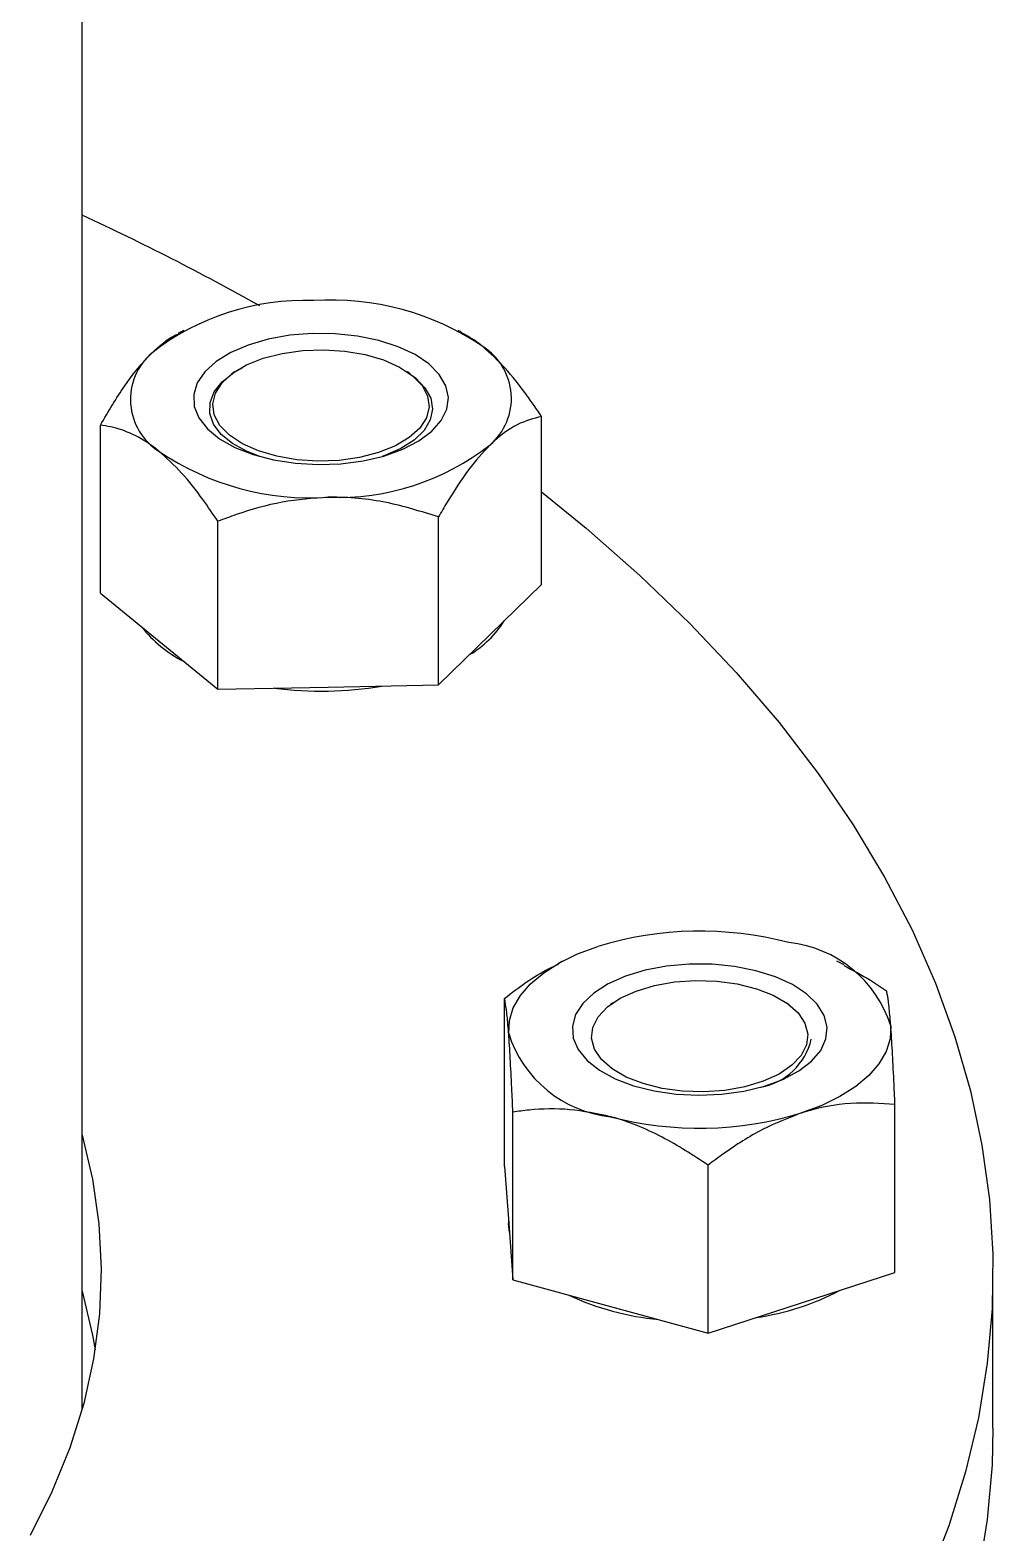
# Model space of a CAD drawing. Header units: inches. Extents: x 0.9 to 28, y -4.2 to 11.7.
# Drawn here: x 2.7886 to 2.823, y 1.9786 to 2.0324 of the extents above; entities that cross this region are included whole.
import ezdxf

# ---------------------------------------------------------------- set-up
doc = ezdxf.new("R2010")
doc.units = ezdxf.units.IN
doc.header["$MEASUREMENT"] = 0

msp = doc.modelspace()

# ---------------------------------------------------------------- linework, layer by layer
at = {"color": 7, "linetype": 'Continuous', "lineweight": 25}
for p, q in [((2.790467585272225, 1.983069297376101), (2.790467585272226, 2.069887757521625)), ((2.794100406263736, 2.021634112828586), (2.793885041979257, 2.021519961396756)), ((2.804011342636677, 2.02157610436947), (2.80390190073051, 2.021634112828586)), ((2.79590906976768, 2.020146412024247), (2.795809560756555, 2.020078230445059)), ((2.802030062094929, 2.020175203789326), (2.802376090252004, 2.019933258562419)), ((2.802192746237691, 2.020078230445059), (2.802093237226566, 2.020146412024247)), ((2.806885896502846, 2.01255015400259), (2.806885896502846, 2.018554789520529)), ((2.791116410491401, 2.012240981844748), (2.791116410491401, 2.018245617362687)), ((2.795318715148603, 2.008801395205146), (2.795318715148603, 2.014806030723086)), ((2.803203458154325, 2.008955981284068), (2.803203458154325, 2.014960616802007)), ((2.805044677328585, 2.010753067643329), (2.806885896502846, 2.01255015400259)), ((2.791116410491401, 2.012240981844748), (2.793217562820002, 2.010521188524947)), ((2.793217562820002, 2.010521188524947), (2.795318715148603, 2.008801395205146)), ((2.803203458154325, 2.008955981284068), (2.805044677328585, 2.010753067643329)), ((2.795318715148603, 2.008801395205146), (2.799261086651464, 2.008878688244607)), ((2.799261086651464, 2.008878688244607), (2.803203458154325, 2.008955981284068)), ((2.807638173152821, 1.9990818515754), (2.807481277301672, 1.998998690683146)), ((2.817703396478561, 1.998942065041441), (2.817439667619595, 1.9990818515754)), ((2.805560460164312, 1.99173990262848), (2.805560460164312, 1.997744538146419)), ((2.809446836656766, 1.997594150771061), (2.809347327645641, 1.997525969191874)), ((2.815730513126777, 1.997525969191873), (2.815631004115652, 1.997594150771061)), ((2.819517380608106, 1.987946710712486), (2.819517380608106, 1.993951346230426)), ((2.805860605117571, 1.987678959769652), (2.805860605117571, 1.993683595287592)), ((2.805560460164312, 1.99173990262848), (2.805710532640941, 1.989709431199066)), ((2.812839065339468, 1.985782363811655), (2.812839065339469, 1.991786999329594)), ((2.805705587052875, 1.989776344703094), (2.805705587052875, 1.9897004454537)), ((2.805735515510691, 1.989371414499459), (2.805705587052875, 1.9897004454537)), ((2.805710532640941, 1.989709431199066), (2.805860605117571, 1.987678959769652)), ((2.816178222973788, 1.986864537262071), (2.819517380608106, 1.987946710712486)), ((2.823019668605558, 1.982385262241617), (2.823019668605558, 1.987965778522229)), ((2.805860605117571, 1.987678959769652), (2.80934983522852, 1.986730661790654)), ((2.80934983522852, 1.986730661790654), (2.812839065339468, 1.985782363811655)), ((2.812839065339468, 1.985782363811655), (2.816178222973788, 1.986864537262071))]:
    msp.add_line(p, q, dxfattribs=at)
at = {"color": 7, "linetype": 'Continuous', "lineweight": 25, "flags": 128}
for points in [[(2.802858350023405, 2.020431538200986), (2.802362983144993, 2.020766170858646), (2.801759564295577, 2.021049870110686), (2.80106748785347, 2.021273517629719), (2.800308997724965, 2.021429925200464), (2.799508472406879, 2.021514065754906), (2.798691641441611, 2.021523234946392), (2.797884758448473, 2.021457138069566), (2.797113757310772, 2.021317899532431), (2.796403418639455, 2.021109994576139), (2.795776573303888, 2.020840105437049), (2.795253368628924, 2.020516906574156), (2.794850620843311, 2.020150785864843), (2.794581274592263, 2.019753510729952), (2.794453986885904, 2.019337849919199), (2.794472848855851, 2.018917163113047), (2.79463725426287, 2.018504971531588), (2.794941918981907, 2.018114523351403), (2.795377050838211, 2.017758367898264), (2.795928664335895, 2.017447952301483), (2.796579030163274, 2.017193253573749), (2.797307245027531, 2.017002457941738), (2.798089903503755, 2.016881697734052), (2.798901850304543, 2.016834854283126), (2.799716988791648, 2.016863433176017), (2.800509119743396, 2.016966515863591), (2.801252783419231, 2.017140789183455), (2.801924077856721, 2.017380651847714), (2.802501427100303, 2.017678394472981), (2.802966274670245, 2.018024447366294), (2.80330367998317, 2.01840768810293), (2.803502798554703, 2.018815799010283), (2.803557230550119, 2.019235663067994), (2.8034652264803, 2.019653785499784), (2.80322974343175, 2.020056727506662), (2.802858350023405, 2.020431538200986)], [(2.795727165085616, 2.017888273210518), (2.795388159534415, 2.018237627944905), (2.795187999315011, 2.018614332845787), (2.795134376472385, 2.019003911355082), (2.795229351702305, 2.019391392189155), (2.79546927515995, 2.019761884676854), (2.795844926721392, 2.020101150999652), (2.796341870307792, 2.020396153343027), (2.796941008655816, 2.020635554932361), (2.797619317214749, 2.020810155698835), (2.798350728967071, 2.02091324583291), (2.799107136169319, 2.020940863638548), (2.799859470516912, 2.020891947778965), (2.800578820222784, 2.020768378063214), (2.801237541081154, 2.020574903206172), (2.80181031881885, 2.020318958338093), (2.80227514190863, 2.020010379276723), (2.802614147459831, 2.019661024542335), (2.802814307679235, 2.019284319641453), (2.802867930521861, 2.018894741132159), (2.802772955291941, 2.018507260298086), (2.802533031834296, 2.018136767810387), (2.802157380272854, 2.017797501487589), (2.801660436686454, 2.017502499144214), (2.80106129833843, 2.01726309755488), (2.800382989779497, 2.017088496788405), (2.799651578027175, 2.01698540665433), (2.798895170824927, 2.016957788848693), (2.798142836477334, 2.017006704708275), (2.797423486771462, 2.017130274424026), (2.796764765913093, 2.017323749281068), (2.796191988175396, 2.017579694149147), (2.795727165085616, 2.017888273210518)], [(2.796814270301221, 2.017122187215367), (2.796361231304253, 2.017300312555546), (2.795843366023932, 2.017585444920993), (2.795439631410426, 2.017915901728826), (2.79516461948459, 2.018279739409011), (2.795028269893958, 2.018663807919817), (2.795035510667992, 2.019054226024583), (2.795186080106252, 2.019436882995779), (2.795474536236934, 2.019797948613461), (2.795890453503912, 2.02012437302546), (2.796205532049228, 2.020303924726081)], [(2.802376090252004, 2.019933258562419), (2.802717007220103, 2.019584532258706), (2.802923623553091, 2.019208878172422), (2.80298847159836, 2.018819873421002), (2.802909207578594, 2.018431577649704), (2.802688696301988, 2.018058024879398), (2.802334907620616, 2.017712716280486), (2.80186062837921, 2.017408132205423), (2.801283000265274, 2.01715528111627), (2.801188041934956, 2.017122188986085)], [(2.806885896502846, 2.015858044781252), (2.808483812879604, 2.014556895613768), (2.810399409991076, 2.012871949414909), (2.812188294072019, 2.011150449975745), (2.813847839688357, 2.009394923834094), (2.815375611228051, 2.007607947466654), (2.81676936647569, 2.005792143507664), (2.818027059903249, 2.003950176899831), (2.819146845672193, 2.002084750983157), (2.820127080342486, 2.000198603527413), (2.820966325284577, 1.998294502714087), (2.821663348790785, 1.996375243073695), (2.822217127882994, 1.994443641384422), (2.822626849814022, 1.992502532538112), (2.822891913260436, 1.990554765379673), (2.823011929205075, 1.988603198526004), (2.822986721507991, 1.986650696170579), (2.822816327164956, 1.984700123879854), (2.822500996253165, 1.982754344387645), (2.822041191564214, 1.980816213393676), (2.821437587924891, 1.978888575372447), (2.820691071206774, 1.976974259398572)], [(2.805710532640941, 1.996495338996291), (2.805735022359827, 1.996955529232512), (2.805875928660342, 1.997410136132635), (2.806130840596616, 1.997851381246559), (2.806495396554746, 1.998271714748049), (2.806963358881214, 1.998663944614354), (2.80752672061087, 1.999021359683717), (2.808175842468325, 1.999337844485205), (2.80889961779863, 1.999607983876121)], [(2.817092913737664, 1.996718498795063), (2.816988775494506, 1.997135865579247), (2.816741615246816, 1.997536948179834), (2.816359376928315, 1.997908855472025), (2.81585434599307, 1.998239634049447), (2.815242754550878, 1.998518652416454), (2.814544259653912, 1.998736942693153), (2.813781311502884, 1.998887488850442), (2.812978431879123, 1.998965452210955), (2.812161425994348, 1.998968326968138), (2.811356553089931, 1.998896020724928), (2.810589682443272, 1.998750857463478), (2.809885461907937, 1.998537502850449), (2.809266525711366, 1.998262814278654), (2.80875276697218, 1.997935620464806), (2.808360698318978, 1.997566437687295), (2.80810292116087, 1.997167131784358), (2.807987720667816, 1.996750536776263), (2.808018799478452, 1.996330042369348), (2.808195158694231, 1.995919163599833), (2.808511129984847, 1.995531106449444), (2.808956557773042, 1.995178343394288), (2.809517125643201, 1.994872212529212), (2.810174816482742, 1.994622553152106), (2.810908491566931, 1.994437389520769), (2.811694569974893, 1.994322672946666), (2.812507786499808, 1.994282090514879), (2.81332200369345, 1.994316946578156), (2.814111051945273, 1.994426120833943), (2.814849570595235, 1.994606104331831), (2.815513823046269, 1.994851112254106), (2.81608245967805, 1.995153269844554), (2.816537204041357, 1.995502865509602), (2.81686344027819, 1.995888662956926), (2.817050682887468, 1.996298262339134), (2.817092913737664, 1.996718498795063)], [(2.808673490829493, 1.996321280453376), (2.808719057689597, 1.996711130911525), (2.808911419730927, 1.997088911992456), (2.809243184588113, 1.997440105781092), (2.80970160272375, 1.997751216097088), (2.810269057385971, 1.998010287145471), (2.810923741610336, 1.998207362971142), (2.811640496249256, 1.998334870060641), (2.812391776823915, 1.998387908388025), (2.813148712043155, 1.998364439720119), (2.813882213310994, 1.998265365944666), (2.81456409258506, 1.998094494411298), (2.815168145627255, 1.997858391617215), (2.815671159017922, 1.997566130860386), (2.816053802234553, 1.997228943557796), (2.81630137051292, 1.996859787628384), (2.816404349942923, 1.996472849527493), (2.816358783082821, 1.996082999069344), (2.816166421041491, 1.995705217988413), (2.815834656184304, 1.995354024199777), (2.815376238048666, 1.995042913883781), (2.814808783386447, 1.994783842835398), (2.814154099162081, 1.994586767009727), (2.813437344523162, 1.994459259920228), (2.812686063948502, 1.994406221592844), (2.811929128729262, 1.994429690260751), (2.811195627461423, 1.994528764036203), (2.810513748187356, 1.994699635569571), (2.809909695145162, 1.994935738363654), (2.809406681754495, 1.995227999120483), (2.809024038537864, 1.995565186423074), (2.808776470259497, 1.995934342352485), (2.808673490829493, 1.996321280453376)], [(2.819367308131476, 1.996763089939125), (2.81934281841259, 1.996302899702905), (2.819201912112075, 1.995848292802781), (2.8189470001758, 1.995407047688857), (2.818582444217671, 1.994986714187368), (2.818114481891204, 1.994594484321062), (2.817551120161548, 1.9942370692517), (2.816901998304091, 1.993920584450211), (2.816178222973788, 1.993650445059296)], [(2.790467585272225, 1.992862259668358), (2.790834332189883, 1.991285297555758), (2.791061889016328, 1.989681667819499), (2.79114433756285, 1.988074321849111), (2.791081499264254, 1.986466740798047), (2.790873510214304, 1.984862406328892), (2.790520820870968, 1.983264793072859), (2.790024195080827, 1.981677361104507), (2.789384708424755, 1.980103548447995), (2.788603745888452, 1.978546763631087)], [(2.790467585272225, 1.987281743387745), (2.790834332189883, 1.985704781275146), (2.790925551985115, 1.985175520381926)], [(2.823019668605558, 1.982385262241617), (2.822986721507991, 1.981070179889966), (2.822816327164956, 1.97911960759924), (2.822500996253165, 1.977173828107031)]]:
    msp.add_lwpolyline(points, dxfattribs=at)
at = {"color": 7, "linetype": 'Continuous', "lineweight": 25}
for centre, radius, start, end in [((2.749184128276426, 1.937016485569056), 0.09787017093751017, 60.87931759441982, 65.05054430758322), ((2.799369559153634, 2.013070586474826), 0.009648250833021975, 55.85696433618573, 93.73400934647185), ((2.798408692055721, 2.013864283634232), 0.008840327992990208, 87.84431492476595, 128.0692275463274), ((2.79438425071177, 2.019161372106336), 0.002190775963108397, 130.631715410601, 237.8223937648999), ((2.803618056282476, 2.019201579335452), 0.00219077596310925, 310.6317154106282, 57.82239376487951), ((2.799593614938523, 2.024498667807556), 0.0088403279929913, 267.8443149247727, 308.0692275463333), ((2.798632747840614, 2.025292364966962), 0.00964825083302236, 235.8569643361822, 273.7340093464672), ((2.796005441411571, 2.013672172113436), 0.004315185333254301, 217.6737437655204, 243.7256009103055), ((2.80246739092544, 2.013164600347562), 0.003630095272401304, 300.5472309115034, 328.0628363265675), ((2.798998893532731, 2.021713994646643), 0.01298156638343242, 262.5935121431784, 279.6528503068387), ((2.812549274513149, 1.987665017430127), 0.01248817207056158, 75.25370961275576, 106.9926528372398), ((2.81527747676245, 1.995478888947591), 0.004286711188513603, 17.43221134442631, 83.96713333141814), ((2.809800364009968, 1.997779539987825), 0.004286711188513676, 197.4322113444196, 263.9671333314129), ((2.814306765337326, 1.996811952760592), 0.002280834110061202, 280.5893582726451, 346.6995065147599), ((2.812528566259267, 2.005593411505295), 0.01248817207056746, 255.2537096127678, 286.9926528372387), ((2.813284848369682, 1.995366018133965), 0.009117331456620244, 277.9776159003433, 297.9359265707408), ((2.812012236582202, 1.996074500358272), 0.009856330352181062, 245.0817483666638, 264.5092253159792)]:
    msp.add_arc(centre, radius, start, end, dxfattribs=at)
for points, knots in [([(2.792957629665661, 2.020823976001235), (2.793217232388983, 2.021063502316957), (2.793535613652478, 2.021357261527431), (2.793837572516929, 2.021480404656941), (2.79389331920582, 2.02150313895137)], [0, 0, 0, 0, 0.8153831681931398, 1, 1, 1, 1]), ([(2.804784744174245, 2.021055855119616), (2.80473679150658, 2.021094565728262), (2.804478876632553, 2.0213027719082), (2.804223937528437, 2.021441356990641), (2.804016397823757, 2.02155417572507)], [0, 0, 0, 0, 0.1859243979088432, 1, 1, 1, 1]), ([(2.791116410491401, 2.018245617362687), (2.791402605637512, 2.018730101507447), (2.791985420664295, 2.019716717261209), (2.792622141309807, 2.020495054949694), (2.792948781322018, 2.020815300867076), (2.792957629665661, 2.020823976001235)], [0, 0, 0, 0, 0.484195218163563, 0.9860273763411921, 1, 1, 1, 1]), ([(2.806885896502846, 2.018554789520529), (2.806708000096213, 2.018816472085596), (2.806287114007413, 2.019435588308363), (2.805585729198052, 2.020326290259534), (2.805053986514798, 2.020810619884654), (2.804784744174245, 2.021055855119616)], [0, 0, 0, 0, 0.2654708005954874, 0.628078830079942, 1, 1, 1, 1]), ([(2.806885896502846, 2.018554789520529), (2.806599701356734, 2.018480603192644), (2.806016886329951, 2.018329528280087), (2.80538016568444, 2.017864948229376), (2.805053525672228, 2.017547572815704), (2.805044677328586, 2.017538975440554)], [0, 0, 0, 0, 0.4841952181635685, 0.9860273763411922, 1, 1, 1, 1]), ([(2.793217562820002, 2.017307096322173), (2.793169637849944, 2.017345497448193), (2.792855063476186, 2.017597558329085), (2.792267824395809, 2.017950162642964), (2.791618444256398, 2.018169277753242), (2.791240710448598, 2.018226716223266), (2.791116410491401, 2.018245617362687)], [0, 0, 0, 0, 0.06625438873007919, 0.4348867160202444, 0.814039528473824, 1, 1, 1, 1]), ([(2.805044677328586, 2.017538975440554), (2.804787107753089, 2.017257886154592), (2.804262660931174, 2.016685549991002), (2.803652488006584, 2.015739776264973), (2.803304852279695, 2.015136556534908), (2.803203458154325, 2.014960616802007)], [0, 0, 0, 0, 0.4060446745436611, 0.8267623950146863, 0.9999999999999999, 0.9999999999999999, 0.9999999999999999, 0.9999999999999999]), ([(2.795318715148603, 2.014806030723086), (2.79514081874197, 2.015067713288153), (2.79471993265317, 2.01568682951092), (2.794018547843809, 2.016577531462091), (2.793486805160555, 2.017061861087211), (2.793217562820002, 2.017307096322173)], [0, 0, 0, 0, 0.2654708005954898, 0.6280788300799361, 1, 1, 1, 1]), ([(2.799261086651464, 2.015664596041832), (2.798709585250308, 2.015624089974595), (2.797586653100574, 2.015541614091372), (2.79628016640776, 2.015165773230646), (2.795535817661984, 2.014887263132755), (2.795318715148603, 2.014806030723086)], [0, 0, 0, 0, 0.4060446745436697, 0.826762395014695, 1, 1, 1, 1]), ([(2.803203458154325, 2.014960616802007), (2.802590664411972, 2.015153751446725), (2.801342755751695, 2.015547055717129), (2.799979425756417, 2.015677205467228), (2.799280032499039, 2.015664928609347), (2.799261086651464, 2.015664596041832)], [0, 0, 0, 0, 0.4841952181635639, 0.9860273763411896, 1, 1, 1, 1]), ([(2.805560460164312, 1.997744538146419), (2.806075469395615, 1.998140812958878), (2.80670169333263, 1.998622662133833), (2.807374860262101, 1.998918504258671), (2.807494411843461, 1.998971044560799)], [0, 0, 0, 0, 0.822404256467755, 0.9999999999999999, 0.9999999999999999, 0.9999999999999999, 0.9999999999999999]), ([(2.817691486425247, 1.998920415769702), (2.818010413542018, 1.998753842425306), (2.818531154981775, 1.998481862908281), (2.81902560905149, 1.998143443980357), (2.819217235654846, 1.998012289089254)], [0, 0, 0, 0, 0.6124481218931959, 1, 1, 1, 1]), ([(2.819367308131476, 1.996763089939125), (2.819363885143598, 1.996808577290593), (2.819341417017556, 1.997107151396844), (2.819299474117003, 1.997546585363624), (2.819253092860171, 1.997861718354843), (2.819226113641543, 1.997975008856036), (2.819217235654846, 1.998012289089254)], [0, 0, 0, 0, 0.06625438873007894, 0.4348867160202411, 0.8140395284738204, 1, 1, 1, 1]), ([(2.805710532640941, 1.996495338996291), (2.805707109653063, 1.996540826347759), (2.805684641527021, 1.996839400454009), (2.805642698626468, 1.99727883442079), (2.805596317369636, 1.997593967412009), (2.805569338151008, 1.997707257913202), (2.805560460164312, 1.997744538146419)], [0, 0, 0, 0, 0.06625438873007851, 0.4348867160202328, 0.8140395284738083, 1, 1, 1, 1]), ([(2.805860605117571, 1.993683595287592), (2.805847899063867, 1.993971581761503), (2.805817837741389, 1.994652930547161), (2.805767742108637, 1.9956473398325), (2.805729762976748, 1.996210293367647), (2.805710532640941, 1.996495338996291)], [0, 0, 0, 0, 0.2654708005954884, 0.6280788300799426, 1, 1, 1, 1]), ([(2.819517380608106, 1.993951346230426), (2.819504674554402, 1.994239332704337), (2.819474613231924, 1.994920681489994), (2.819424517599172, 1.995915090775334), (2.819386538467283, 1.99647804431048), (2.819367308131476, 1.996763089939125)], [0, 0, 0, 0, 0.2654708005954906, 0.6280788300799365, 1, 1, 1, 1]), ([(2.80934983522852, 1.993516569587879), (2.808861724127436, 1.993619534242081), (2.807867863283383, 1.993829184335891), (2.80671154589807, 1.993793220378423), (2.806052753581078, 1.993708349410614), (2.805860605117571, 1.993683595287592)], [0, 0, 0, 0, 0.4060446745436621, 0.8267623950146955, 1, 1, 1, 1]), ([(2.819517380608106, 1.993951346230426), (2.818998349131352, 1.993988284426587), (2.817941380317817, 1.994063506302561), (2.816786650541964, 1.993846153640724), (2.816194269957569, 1.993655606778778), (2.816178222973788, 1.993650445059296)], [0, 0, 0, 0, 0.4841952181635572, 0.9860273763411918, 1, 1, 1, 1]), ([(2.812839065339469, 1.991786999329594), (2.812296706919906, 1.992139549635135), (2.811192234530637, 1.992857491985162), (2.809985607487185, 1.993342306179559), (2.80936660341533, 1.993511973474499), (2.80934983522852, 1.993516569587879)], [0, 0, 0, 0, 0.4841952181635644, 0.9860273763411893, 1, 1, 1, 1]), ([(2.816178222973788, 1.993650445059296), (2.815711105627624, 1.993469365493536), (2.814759990934885, 1.993100662774693), (2.813653406988831, 1.992391808426063), (2.813022949459587, 1.991923569513167), (2.812839065339469, 1.991786999329594)], [0, 0, 0, 0, 0.4060446745436597, 0.8267623950146864, 0.9999999999999999, 0.9999999999999999, 0.9999999999999999, 0.9999999999999999])]:
    msp.add_open_spline(points, degree=3, knots=knots, dxfattribs=at)

doc.saveas('drawing.dxf')
